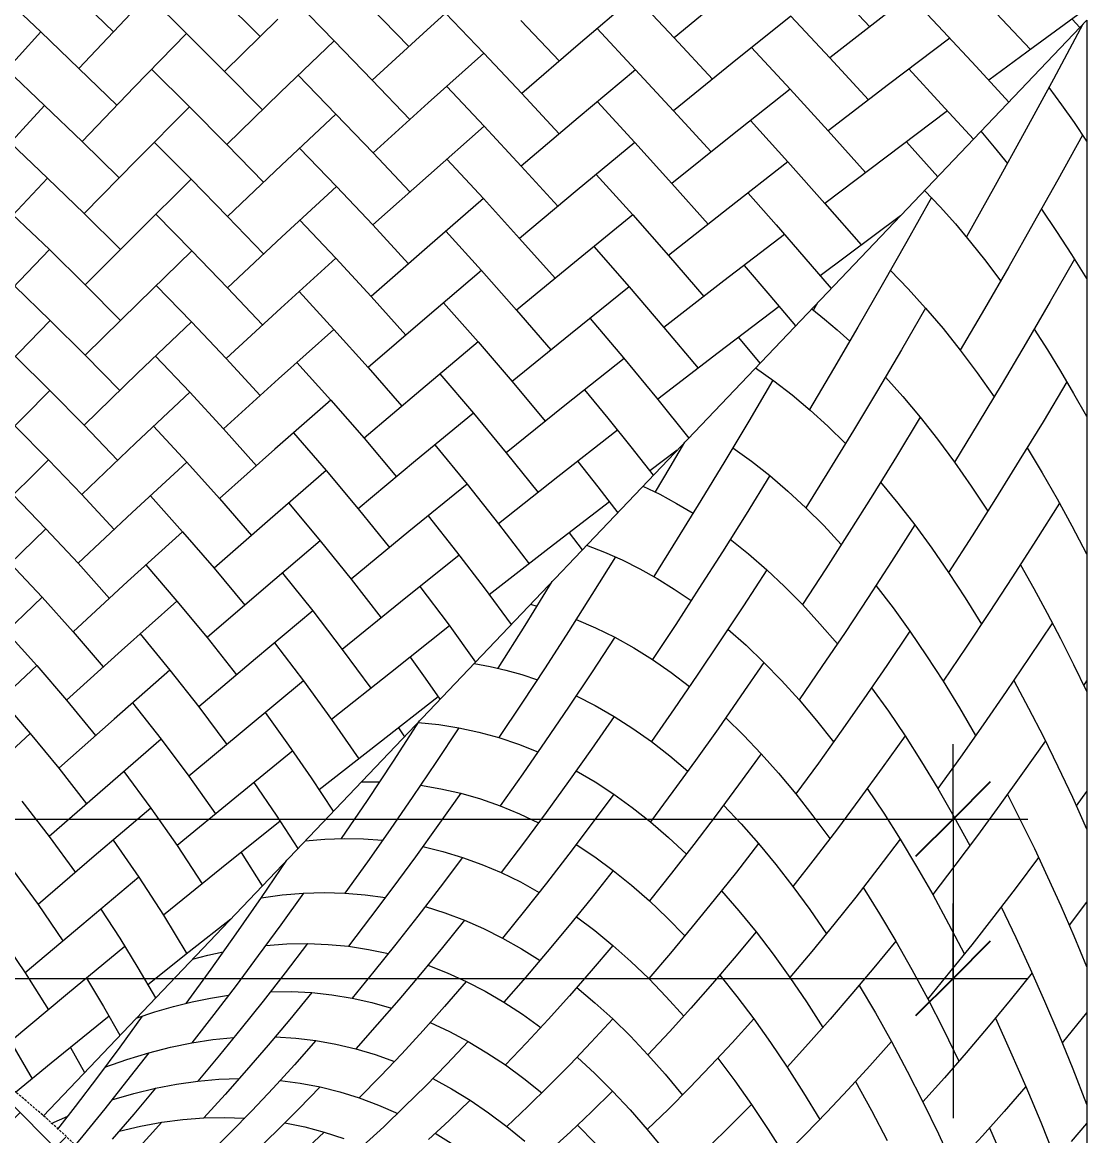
# Model space of a CAD drawing. Header units: millimetres. Extents: x -44638 to 64413, y -26305 to 6660.
# Drawn here: x -1102 to 1032, y -549 to 1683 of the extents above; entities that cross this region are included whole.
import ezdxf

# ---------------------------------------------------------------- set-up
doc = ezdxf.new("R2010")
doc.units = ezdxf.units.MM
doc.linetypes.add('Demolished', pattern=[7.14375, 4.7625, -2.38125])
for name, color, linetype, lineweight in [('A-ANNO-DIMS', 211, 'Continuous', 5), ('A-ANNO-DIMS-100', 211, 'Continuous', 5), ('A-FLOR', 192, 'Continuous', 9), ('A-FLOR-PATT', 8, 'Continuous', 9)]:
    doc.layers.add(name, color=color, linetype=linetype, lineweight=lineweight)
doc.styles.add('Arial_2', font='arial.ttf', dxfattribs={"width": 0.9, "height": 120})
doc.dimstyles.new('SVA_-_1_2mm_Arial', dxfattribs={"dimscale": 304.8, "dimtxt": 122.431128, "dimasz": 0.492126, "dimexe": 0.492126, "dimexo": 0.0625, "dimgap": 0.246063, "dimtad": 1, "dimdec": 0, "dimrnd": 5, "dimzin": 0, "dimdsep": 46, "dimtxsty": 'Arial_2', "dimblk1": 'OBLIQUE', "dimblk2": 'OBLIQUE', "dimsah": 1, "dimcen": 0.09, "dimdle": 0.492126, "dimazin": 0, "dimtfac": 1, "dimtdec": 4, "dimtix": 1, "dimtmove": 0, "dimatfit": 3, "dimfxl": 1.968504, "dimfxlon": 1, "dimtvp": 1, "dimtfill": 1, "dimtolj": 1, "dimtzin": 0, "dimarcsym": 2})

# ---------------------------------------------------------------- blocks, each defined once
blk = doc.blocks.new('FP_15-DEMOLITION - EXISTING GROUND STOREY PLAN')
at = {"layer": 'A-FLOR-PATT', "color": 53, "lineweight": 5}
for p, q in [((-179.8, 1768.7), (-290.3, 1668.2)), ((321.2, 1748), (205.1, 1652.3)), ((518.3, 1758.6), (597.6, 1674.1)), ((-1142.1, 1737.8), (-1064.8, 1664.2)), ((-996.4, 1739.2), (-919.1, 1664.1)), ((-849.7, 1737.3), (-772.5, 1660.9)), ((-702.1, 1732.4), (-624.9, 1654.7)), ((-553.6, 1724.7), (-476.5, 1645.9)), ((127, 1735.3), (13, 1638)), ((127, 1735.3), (205.1, 1652.3)), ((678.1, 1736.4), (744.9, 1665.4)), ((-884.4, 1700.8), (-988.2, 1590.5)), ((-404.1, 1714.4), (-327, 1634.6)), ((-253.5, 1701.8), (-176.5, 1621)), ((637.8, 1705.3), (517.5, 1611.7)), ((839.7, 1713.4), (919.5, 1628.4)), ((1014.4, 1698), (925.1, 1632.5)), ((-589.3, 1689.7), (-696, 1584.5)), ((-101.9, 1687.1), (-24.8, 1605.5)), ((439.2, 1695.7), (321.3, 1601)), ((439.2, 1695.7), (517.5, 1611.7)), ((1003.2, 1689.8), (1018.9, 1673.1)), ((-1064.8, 1664.2), (-1167.1, 1550.8)), ((-1064.8, 1664.2), (-988.2, 1590.5)), ((-772.5, 1660.9), (-877.5, 1553)), ((-772.5, 1660.9), (-696, 1584.5)), ((-290.3, 1668.2), (-400.2, 1567.1)), ((50.9, 1670.5), (128, 1588.2)), ((205.1, 1652.3), (282.1, 1569.3)), ((744.9, 1665.4), (810.9, 1594.4)), ((-476.5, 1645.9), (-584.5, 1542.5)), ((-476.5, 1645.9), (-400.2, 1567.1)), ((13, 1638), (-100.3, 1540.3)), ((360.5, 1632.6), (437.7, 1549.1)), ((757.7, 1651.6), (635.3, 1558.7)), ((925.1, 1632.5), (836.3, 1567)), ((-176.5, 1621), (-287.8, 1521.5)), ((-176.5, 1621), (-100.3, 1540.3)), ((517.5, 1611.7), (594.8, 1527.7)), ((-1133, 1588.7), (-1057.1, 1516.5)), ((-988.2, 1590.5), (-912.4, 1516.8)), ((-842.6, 1589), (-766.8, 1513.8)), ((128, 1588.2), (13.1, 1491.7)), ((128, 1588.2), (204.1, 1505.8)), ((321.3, 1601), (204.1, 1505.8)), ((676, 1589.7), (740.9, 1519.2)), ((810.9, 1594.4), (876.4, 1523.4)), ((-696, 1584.5), (-620.4, 1507.9)), ((-548.6, 1577.1), (-473, 1499.3)), ((-400.2, 1567.1), (-324.8, 1488.1)), ((-877.5, 1553), (-982, 1444.1)), ((-584.5, 1542.5), (-691.9, 1438.4)), ((-250.8, 1554.7), (-175.5, 1474.8)), ((437.7, 1549.1), (318.7, 1454.9)), ((437.7, 1549.1), (513.9, 1465.5)), ((635.3, 1558.7), (513.9, 1465.5)), ((-287.8, 1521.5), (-398.5, 1421.3)), ((-100.3, 1540.3), (-25.1, 1459.4)), ((51.3, 1523.9), (126.4, 1442.2)), ((740.9, 1519.2), (805.1, 1448.6)), ((-1057.1, 1516.5), (-1160, 1404.7)), ((-1057.1, 1516.5), (-982, 1444.1)), ((-766.8, 1513.8), (-872.6, 1407.1)), ((-766.8, 1513.8), (-691.9, 1438.4)), ((-473, 1499.3), (-581.9, 1397)), ((-473, 1499.3), (-398.5, 1421.3)), ((204.1, 1505.8), (279.2, 1423.4)), ((753.5, 1505.4), (630, 1412.8)), ((-175.5, 1474.8), (-287.6, 1376.1)), ((-175.5, 1474.8), (-101.2, 1394.7)), ((13.1, 1491.7), (-101.2, 1394.7)), ((358.3, 1486.3), (433.4, 1403.2)), ((318.7, 1454.9), (200.5, 1360.3)), ((513.9, 1465.5), (589, 1381.9)), ((-1125.8, 1442.1), (-1051.3, 1371)), ((-982, 1444.1), (-907.7, 1371.4)), ((-837.4, 1442.8), (-763.2, 1368.5)), ((-691.9, 1438.4), (-618, 1362.7)), ((-545.7, 1431.1), (-471.9, 1354.1)), ((126.4, 1442.2), (10.5, 1346.3)), ((126.4, 1442.2), (200.5, 1360.3)), ((671, 1443.7), (733.8, 1373.7)), ((-872.6, 1407.1), (-977.7, 1299.6)), ((-398.5, 1421.3), (-324.9, 1343.1)), ((-250.3, 1409), (-176.9, 1329.7)), ((630, 1412.8), (507.4, 1320)), ((-581.9, 1397), (-690, 1293.9)), ((-101.2, 1394.7), (-27.9, 1314.3)), ((433.4, 1403.2), (313.3, 1309.6)), ((433.4, 1403.2), (507.4, 1320)), ((-1051.3, 1371), (-1154.9, 1260.6)), ((-1051.3, 1371), (-977.7, 1299.6)), ((-763.2, 1368.5), (-869.7, 1263.1)), ((-763.2, 1368.5), (-690, 1293.9)), ((-287.6, 1376.1), (-399.1, 1276.8)), ((49.1, 1378.3), (122.2, 1297.1)), ((-471.9, 1354.1), (-581.5, 1252.8)), ((-471.9, 1354.1), (-399.1, 1276.8)), ((10.5, 1346.3), (-104.6, 1250)), ((200.5, 1360.3), (273.5, 1278.3)), ((353.3, 1340.8), (409.5, 1277.1)), ((-176.9, 1329.7), (-289.9, 1231.8)), ((-176.9, 1329.7), (-104.6, 1250)), ((507.4, 1320), (580.3, 1236.7)), ((-1120.5, 1297.5), (-1047.5, 1227.4)), ((-977.7, 1299.6), (-905.1, 1227.7)), ((-834.3, 1298.3), (-761.8, 1224.8)), ((122.2, 1297.1), (5.3, 1201.9)), ((122.2, 1297.1), (194.1, 1215.5)), ((313.3, 1309.6), (194.1, 1215.5)), ((658.9, 1295.1), (497.9, 1175)), ((-690, 1293.9), (-617.9, 1218.9)), ((-545, 1286.7), (-473.1, 1210.3)), ((-399.1, 1276.8), (-327.5, 1199.1)), ((409.5, 1277.1), (465.1, 1213.2)), ((-869.7, 1263.1), (-975.6, 1156.8)), ((-581.5, 1252.8), (-690.4, 1150.9)), ((-252.3, 1264.5), (-180.9, 1185.6)), ((426.2, 1258), (305.1, 1164.8)), ((-289.9, 1231.8), (-402.3, 1133.4)), ((-104.6, 1250), (-33.4, 1170)), ((44.2, 1233.6), (115.1, 1152.7)), ((-1047.5, 1227.4), (-1151.8, 1118.4)), ((-1047.5, 1227.4), (-975.6, 1156.8)), ((-761.8, 1224.8), (-869, 1120.6)), ((-761.8, 1224.8), (-690.4, 1150.9)), ((-473.1, 1210.3), (-583.5, 1110)), ((-473.1, 1210.3), (-402.3, 1133.4)), ((194.1, 1215.5), (264.9, 1133.7)), ((465.1, 1213.2), (519.9, 1149.2)), ((-180.9, 1185.6), (-294.9, 1088.5)), ((-180.9, 1185.6), (-110.7, 1106.3)), ((5.3, 1201.9), (-110.7, 1106.3)), ((345.3, 1195.9), (397.3, 1135.2)), ((305.1, 1164.8), (184.8, 1071.3)), ((-1117.1, 1154.8), (-1045.8, 1085.5)), ((-975.6, 1156.8), (-904.6, 1085.6)), ((-833.4, 1155.4), (-762.7, 1082.5)), ((-690.4, 1150.9), (-620.1, 1076.4)), ((-546.7, 1143.5), (-476.8, 1067.5)), ((115.1, 1152.7), (-2.7, 1058.1)), ((115.1, 1152.7), (184.8, 1071.3)), ((-869, 1120.6), (-975.6, 1015.5)), ((-402.3, 1133.4), (-332.7, 1056)), ((-257, 1120.9), (-187.7, 1042.3)), ((397.3, 1135.2), (448.6, 1074.3)), ((-583.5, 1110), (-693.2, 1009)), ((-110.7, 1106.3), (-41.8, 1026.4)), ((415.9, 1113.3), (293.7, 1020.5)), ((-1045.8, 1085.5), (-1150.8, 977.8)), ((-1045.8, 1085.5), (-975.6, 1015.5)), ((-762.7, 1082.5), (-870.6, 979.4)), ((-762.7, 1082.5), (-693.2, 1009)), ((-294.9, 1088.5), (-408.1, 990.9)), ((36.5, 1089.6), (103.9, 1010.2)), ((-476.8, 1067.5), (-588, 968.1)), ((-476.8, 1067.5), (-408.1, 990.9)), ((-2.7, 1058.1), (-119.8, 963.1)), ((184.8, 1071.3), (253.1, 989.5)), ((334.3, 1051.4), (377.3, 999.5)), ((-187.7, 1042.3), (-302.5, 945.9)), ((-187.7, 1042.3), (-119.8, 963.1)), ((-1115.9, 1013.8), (-1046.3, 945)), ((-975.6, 1015.5), (-906.5, 944.8)), ((-834.7, 1013.8), (-766, 941.4)), ((-693.2, 1009), (-624.9, 934.9)), ((105.1, 1008.8), (-13.8, 914.7)), ((103.9, 1010.2), (170, 930.2)), ((293.7, 1020.5), (172.3, 927.4)), ((-551, 1001.3), (-483.1, 925.6)), ((-408.1, 990.9), (-340.6, 913.7)), ((-870.6, 979.4), (-977.9, 875.5)), ((-588, 968.1), (-698.5, 868.2)), ((-264.3, 978.1), (-197.3, 899.5)), ((-119.8, 963.1), (-53.2, 883.3)), ((-1046.3, 945), (-1152, 838.6)), ((-1046.3, 945), (-977.9, 875.5)), ((-766, 941.4), (-874.7, 839.3)), ((-766, 941.4), (-698.5, 868.2)), ((-302.5, 945.9), (-416.6, 849.1)), ((25.8, 946.1), (72.4, 889.3)), ((-483.1, 925.6), (-595.1, 827.1)), ((-483.1, 925.6), (-416.6, 849.1)), ((170, 930.2), (234.7, 849.7)), ((-197.3, 899.5), (-313.1, 803.9)), ((-197.3, 899.5), (-131.8, 820.3)), ((-13.8, 914.7), (-131.8, 820.3)), ((-1116.8, 874.2), (-1049.1, 805.8)), ((-977.9, 875.5), (-910.7, 805.2)), ((-838.5, 873.4), (-771.8, 801.2)), ((72.4, 889.3), (118.3, 832.3)), ((-698.5, 868.2), (-632.3, 794.1)), ((-557.9, 860), (-492.2, 784.3)), ((-416.6, 849.1), (-351.5, 771.9)), ((91.9, 865.2), (-27.9, 771.6)), ((-874.7, 839.3), (-982.7, 736.6)), ((-595.1, 827.1), (-706.5, 728.1)), ((-274.6, 835.8), (-210, 757.2)), ((118.3, 832.3), (163.4, 774.9)), ((-1049.1, 805.8), (-1155.4, 700.7)), ((-1049.1, 805.8), (-982.7, 736.6)), ((-313.1, 803.9), (-428, 707.8)), ((-131.8, 820.3), (-67.7, 740.4)), ((211.3, 825.2), (156.6, 783.7)), ((-771.8, 801.2), (-881.2, 700.2)), ((-771.8, 801.2), (-706.5, 728.1)), ((-492.2, 784.3), (-605.1, 686.7)), ((-492.2, 784.3), (-428, 707.8)), ((11.9, 802.9), (52.3, 751.6)), ((-27.9, 771.6), (-147, 677.8)), ((-210, 757.2), (-326.7, 662.2)), ((-210, 757.2), (-147, 677.8)), ((52.3, 751.6), (92.1, 700)), ((-1120.1, 735.8), (-1054.4, 667.7)), ((-982.7, 736.6), (-917.6, 666.4)), ((-844.8, 733.9), (-780.3, 661.7)), ((-706.5, 728.1), (-642.5, 654)), ((-567.5, 719.3), (-504.3, 643.5)), ((75.5, 721.8), (-45.5, 628.7)), ((-881.2, 700.2), (-990, 598.5)), ((-428, 707.8), (-365.4, 630.5)), ((-287.9, 693.9), (-231.1, 621.8)), ((-605.1, 686.7), (-717.2, 588.5)), ((-147, 677.8), (-85.6, 597.6)), ((-1054.4, 667.7), (-1161.4, 563.8)), ((-1054.4, 667.7), (-990, 598.5)), ((-780.3, 661.7), (-890.5, 561.7)), ((-780.3, 661.7), (-717.2, 588.5)), ((-326.7, 662.2), (-442.6, 566.8)), ((-5.3, 659.7), (20.8, 625.2)), ((-504.3, 643.5), (-618, 546.7)), ((-504.3, 643.5), (-442.6, 566.8)), ((-45.5, 628.7), (-165.5, 535.4)), ((-225.9, 615.1), (-343.5, 520.7)), ((-231.1, 621.8), (-175.7, 549)), ((-1125.8, 598.5), (-1062.2, 530.4)), ((-990, 598.5), (-927.1, 528.2)), ((-853.8, 595.1), (-791.6, 522.8)), ((-717.2, 588.5), (-655.7, 514.3)), ((-890.5, 561.7), (-1000, 461.1)), ((-580.2, 579), (-519.4, 503)), ((-442.6, 566.8), (-382.5, 489.2)), ((-618, 546.7), (-731, 449.4)), ((-304.4, 552.2), (-247.9, 476.9)), ((-175.7, 549), (-121.8, 475.5)), ((-1062.2, 530.4), (-1169.9, 427.6)), ((-1062.2, 530.4), (-1000, 461.1)), ((-791.6, 522.8), (-902.6, 423.8)), ((-791.6, 522.8), (-731, 449.4)), ((-343.5, 520.7), (-460.3, 426)), ((-519.4, 503), (-634, 406.9)), ((-519.4, 503), (-460.3, 426)), ((-245.1, 473), (-363.7, 379.2)), ((-247.9, 476.9), (-193.1, 400.6)), ((-1134.1, 461.9), (-1072.7, 393.7)), ((-1000, 461.1), (-939.4, 390.6)), ((-865.7, 456.8), (-805.9, 384.2)), ((-731, 449.4), (-672, 374.8)), ((-595.9, 439), (-537.7, 362.6)), ((-460.3, 426), (-403, 347.9)), ((-902.6, 423.8), (-1012.9, 324.1)), ((-634, 406.9), (-747.8, 310.4)), ((-324.2, 410.5), (-294, 368.3)), ((-1072.7, 393.7), (-1181.1, 292)), ((-1072.7, 393.7), (-1012.9, 324.1)), ((-805.9, 384.2), (-917.7, 286.1)), ((-805.9, 384.2), (-747.8, 310.4)), ((-537.7, 362.6), (-653.2, 267.3)), ((-537.7, 362.6), (-481.5, 285.1)), ((-363.7, 379.2), (-481.5, 285.1)), ((-294, 368.3), (-264.4, 325.8)), ((-1145, 326), (-1086, 257.4)), ((-1012.9, 324.1), (-954.8, 253.3)), ((-880.5, 318.9), (-823.3, 245.9)), ((-267.8, 330.8), (-387.5, 237.5)), ((-747.8, 310.4), (-691.5, 235.4)), ((-614.8, 299.1), (-567.9, 234)), ((-917.7, 286.1), (-1028.7, 187.5)), ((-481.5, 285.1), (-427.1, 206.4)), ((-347.7, 268.7), (-335.7, 250.9)), ((-1086, 257.4), (-1195.2, 156.8)), ((-1086, 257.4), (-1028.7, 187.5)), ((-823.3, 245.9), (-935.9, 148.6)), ((-823.3, 245.9), (-767.9, 171.5)), ((-653.2, 267.3), (-767.9, 171.5)), ((-567.9, 234), (-522.3, 168.1)), ((-387.5, 237.5), (-506.2, 144)), ((-559.5, 222.2), (-675.9, 127.5)), ((-1028.7, 187.5), (-973.2, 116.1)), ((-898.4, 181.1), (-844, 107.5)), ((-767.9, 171.5), (-714.5, 95.9)), ((-637.2, 159.1), (-592.6, 93.2)), ((-522.3, 168.1), (-478.2, 101.2)), ((-935.9, 148.6), (-1047.7, 50.8)), ((-1102.4, 121.4), (-1047.7, 50.8)), ((-675.9, 127.5), (-791.5, 32.5)), ((-844, 107.5), (-957.4, 11)), ((-844, 107.5), (-791.5, 32.5)), ((-592.6, 93.2), (-549.5, 26.4)), ((-584.9, 81.5), (-702.2, -12.6)), ((-1047.7, 50.8), (-995, -21.2)), ((-919.7, 43.2), (-868.1, -31.1)), ((-791.5, 32.5), (-741.1, -44)), ((-957.4, 11), (-1070.1, -85.9)), ((-663.2, 18.8), (-620.8, -48.5)), ((-1121.9, -14.6), (-1070.1, -85.9)), ((-702.2, -12.6), (-818.7, -106.9)), ((-868.1, -31.1), (-982.4, -126.8)), ((-868.1, -31.1), (-818.7, -106.9)), ((-1070.1, -85.9), (-1020.3, -158.7)), ((-944.4, -94.8), (-906.4, -153.3)), ((-818.7, -106.9), (-771.6, -184.3)), ((-982.4, -126.8), (-1095.9, -222.8)), ((-683.9, -114.7), (-767, -180.7)), ((-693, -121.9), (-692.1, -123.3)), ((-1144.8, -150.7), (-1095.9, -222.8)), ((-906.4, -153.3), (-869.9, -212.7)), ((-895.9, -170), (-1011.1, -265)), ((-767, -180.7), (-849.8, -246.8)), ((-1095.9, -222.8), (-1049.3, -296.7)), ((-869.9, -212.7), (-834.7, -273)), ((-972.8, -233.3), (-938.7, -290.1)), ((-1011.1, -265), (-1125.4, -360.3)), ((-938.7, -290.1), (-906, -347.9)), ((-927.6, -309.5), (-1043.6, -403.7)), ((-1125.4, -360.3), (-1082.1, -435.2)), ((-1005, -372.3), (-977.3, -422.7)), ((-1043.6, -403.7), (-1115.5, -462.8))]:
    blk.add_line(p, q, dxfattribs=at)
blk = doc.blocks.new('FP_16-DEMOLITION - EXISTING GROUND STOREY PLAN')
at = {"layer": 'A-FLOR-PATT', "color": 53, "lineweight": 5}
for p, q in [((1024.4, 1679.2), (965.5, 1569.1)), ((965.5, 1569.1), (907, 1461.4)), ((956.5, 1552.5), (981.9, 1517.9)), ((981.9, 1517.9), (1007.1, 1482.1)), ((1007.1, 1482.1), (1032.1, 1445.1)), ((820.1, 1464.6), (846.9, 1433.1)), ((907, 1461.4), (848.8, 1356)), ((1024, 1457.2), (974.4, 1367.5)), ((846.9, 1433.1), (873.4, 1400.3)), ((974.4, 1367.5), (925.1, 1279.5)), ((707.2, 1346.1), (738.3, 1313.3)), ((848.8, 1356), (791.1, 1252.8)), ((720.9, 1331.9), (671.5, 1243.5)), ((738.3, 1313.3), (769.1, 1278.8)), ((941.5, 1308.7), (972, 1264)), ((769.1, 1278.8), (799.6, 1242.5)), ((925.1, 1279.5), (876.1, 1193.2)), ((972, 1264), (1002.2, 1217.6)), ((671.5, 1243.5), (622.4, 1156.8)), ((799.6, 1242.5), (829.9, 1204.5)), ((1008.2, 1208.1), (959.4, 1123.4)), ((1002.2, 1217.6), (1032.1, 1169.3)), ((638.7, 1185.5), (674.3, 1148.9)), ((876.1, 1193.2), (827.3, 1108.6)), ((829.9, 1204.5), (859.8, 1164.8)), ((622.4, 1156.8), (573.6, 1071.7)), ((674.3, 1148.9), (709.5, 1110.1)), ((492.3, 1120.5), (484.4, 1106.6)), ((959.4, 1123.4), (910.9, 1040.4)), ((481.4, 1109), (506.9, 1088.3)), ((709.5, 1110.1), (661, 1026.6)), ((709.5, 1110.1), (744.4, 1069)), ((827.3, 1108.6), (778.8, 1025.7)), ((506.9, 1088.3), (532.2, 1066.6)), ((573.6, 1071.7), (525, 988.4)), ((532.2, 1066.6), (557.3, 1043.8)), ((744.4, 1069), (778.8, 1025.7)), ((927, 1067.9), (953.7, 1026.4)), ((910.9, 1040.4), (862.7, 959.1)), ((661, 1026.6), (612.7, 944.9)), ((778.8, 1025.7), (812.9, 980.1)), ((953.7, 1026.4), (980, 983.5)), ((368.5, 990.5), (405.3, 964.4)), ((525, 988.4), (476.7, 906.7)), ((980, 983.5), (1006.2, 939.2)), ((403.2, 966), (354.9, 883.8)), ((405.3, 964.4), (441.7, 936.2)), ((628.7, 971.9), (663.9, 932.7)), ((812.9, 980.1), (846.6, 932.4)), ((992.8, 962.1), (944.8, 882.4)), ((612.7, 944.9), (564.6, 864.8)), ((862.7, 959.1), (814.7, 879.4)), ((1006.2, 939.2), (1032.1, 893.4)), ((441.7, 936.2), (477.7, 905.8)), ((663.9, 932.7), (698.6, 891.2)), ((477.7, 905.8), (513.4, 873.3)), ((354.9, 883.8), (306.8, 803.4)), ((513.4, 873.3), (548.7, 838.5)), ((698.6, 891.2), (650.8, 812.7)), ((698.6, 891.2), (733, 847.4)), ((814.7, 879.4), (767, 801.5)), ((944.8, 882.4), (897.1, 804.3)), ((564.6, 864.8), (516.9, 786.4)), ((226.3, 841.1), (196.6, 791.1)), ((322.8, 830), (360.1, 803.3)), ((733, 847.4), (767, 801.5)), ((913, 830.2), (943.2, 779.9)), ((650.8, 812.7), (603.3, 735.9)), ((897.1, 804.3), (849.7, 728)), ((196.6, 791.1), (167, 741.7)), ((306.8, 803.4), (259, 724.6)), ((360.1, 803.3), (396.9, 774.4)), ((516.9, 786.4), (469.4, 709.8)), ((767, 801.5), (800.6, 753.3)), ((396.9, 774.4), (349.3, 697.2)), ((396.9, 774.4), (433.3, 743.2)), ((619.1, 761.3), (653.8, 719.4)), ((943.2, 779.9), (973.2, 727.7)), ((142.7, 753.4), (176.5, 736.9)), ((176.5, 736.9), (210, 718.7)), ((433.3, 743.2), (469.4, 709.8)), ((800.6, 753.3), (833.9, 702.9)), ((210, 718.7), (243.2, 698.7)), ((259, 724.6), (211.5, 647.5)), ((603.3, 735.9), (556.1, 660.8)), ((653.8, 719.4), (688.1, 675.3)), ((849.7, 728), (802.5, 653.3)), ((977.9, 719.1), (930.7, 644.4)), ((973.2, 727.7), (1002.8, 673.6)), ((349.3, 697.2), (302.1, 621.7)), ((469.4, 709.8), (505.1, 674.1)), ((505.1, 674.1), (540.4, 636.2)), ((688.1, 675.3), (641.1, 601.8)), ((688.1, 675.3), (722, 628.9)), ((1002.8, 673.6), (1032.1, 617.6)), ((211.5, 647.5), (164.3, 572.1)), ((556.1, 660.8), (509.1, 587.4)), ((802.5, 653.3), (755.6, 580.3)), ((29.8, 634.8), (65.6, 621)), ((317.8, 646.7), (354.5, 617.3)), ((722, 628.9), (755.6, 580.3)), ((930.7, 644.4), (883.8, 571.3)), ((87.5, 611.5), (40.2, 535.7)), ((65.6, 621), (101, 605.3)), ((101, 605.3), (136.1, 587.7)), ((302.1, 621.7), (255, 547.9)), ((354.5, 617.3), (390.9, 585.7)), ((136.1, 587.7), (170.9, 568.2)), ((390.9, 585.7), (344.1, 513.4)), ((390.9, 585.7), (426.8, 551.8)), ((509.1, 587.4), (462.4, 515.7)), ((641.1, 601.8), (594.3, 529.9)), ((899.4, 595.5), (926.4, 547.8)), ((-39.8, 561.8), (-94.3, 473.9)), ((170.9, 568.2), (205.3, 546.9)), ((755.6, 580.3), (788.8, 529.5)), ((883.8, 571.3), (837.1, 499.9)), ((205.3, 546.9), (239.4, 523.7)), ((255, 547.9), (208.3, 475.8)), ((426.8, 551.8), (462.4, 515.7)), ((609.9, 553.7), (644.1, 509.1)), ((926.4, 547.8), (953.2, 498.7)), ((-83.1, 516.3), (-70.1, 512.8)), ((40.2, 535.7), (-6.8, 461.5)), ((462.4, 515.7), (497.6, 477.3)), ((594.3, 529.9), (547.9, 459.8)), ((788.8, 529.5), (821.6, 476.4)), ((344.1, 513.4), (297.6, 442.9)), ((644.1, 509.1), (677.9, 462.3)), ((837.1, 499.9), (790.7, 430.1)), ((953.2, 498.7), (979.8, 447.9)), ((-94.3, 473.9), (-148.6, 388.3)), ((8.8, 486), (47.7, 469.2)), ((47.7, 469.2), (86.1, 450.2)), ((208.3, 475.8), (161.8, 405.3)), ((497.6, 477.3), (532.4, 436.8)), ((963.5, 479.2), (917.1, 409.4)), ((-6.8, 461.5), (-53.6, 388.9)), ((86.1, 450.2), (39.6, 379.2)), ((86.1, 450.2), (124.2, 428.9)), ((313, 466.2), (349.3, 434.1)), ((547.9, 459.8), (501.6, 391.3)), ((677.9, 462.3), (631.7, 393.7)), ((677.9, 462.3), (711.4, 413.3)), ((979.8, 447.9), (1006.1, 395.7)), ((124.2, 428.9), (161.8, 405.3)), ((297.6, 442.9), (251.3, 374)), ((349.3, 434.1), (385.1, 399.8)), ((790.7, 430.1), (744.5, 362.1)), ((161.8, 405.3), (199.1, 379.5)), ((711.4, 413.3), (744.5, 362.1)), ((917.1, 409.4), (870.9, 341.2)), ((-196, 397.7), (-163.9, 391.7)), ((-163.9, 391.7), (-132, 384.3)), ((-132, 384.3), (-100.4, 375.4)), ((-53.6, 388.9), (-100.1, 318.1)), ((385.1, 399.8), (339.1, 332.5)), ((385.1, 399.8), (420.6, 363.3)), ((501.6, 391.3), (455.7, 324.5)), ((631.7, 393.7), (585.7, 326.9)), ((1006.1, 395.7), (1032.1, 341.8)), ((-100.4, 375.4), (-69.1, 365.1)), ((39.6, 379.2), (-6.7, 310)), ((199.1, 379.5), (236, 351.4)), ((251.3, 374), (205.3, 306.8)), ((420.6, 363.3), (455.7, 324.5)), ((744.5, 362.1), (777.3, 308.6)), ((886.3, 363.8), (916, 308.1)), ((1032.1, 362.9), (1026.3, 354.2)), ((601, 349), (634.7, 301.7)), ((870.9, 341.2), (825, 274.8)), ((-100.1, 318.1), (-146.3, 249)), ((8.7, 332.9), (47, 313.4)), ((47, 313.4), (84.9, 291.6)), ((339.1, 332.5), (293.3, 266.9)), ((455.7, 324.5), (490.4, 283.5)), ((585.7, 326.9), (540, 261.6)), ((-6.7, 310), (-52.7, 242.4)), ((84.9, 291.6), (39.2, 225.6)), ((84.9, 291.6), (122.5, 267.6)), ((205.3, 306.8), (159.6, 241.3)), ((634.7, 301.7), (668.1, 252.3)), ((777.3, 308.6), (809.7, 253)), ((916, 308.1), (945.5, 250.4)), ((-305.8, 282.4), (-358.3, 201.6)), ((-307.9, 279.1), (-266.9, 275)), ((-226.3, 268.6), (-272.6, 199)), ((-266.9, 275), (-226.3, 268.6)), ((-226.3, 268.6), (-186.1, 259.9)), ((308.6, 288.6), (344.3, 253.8)), ((490.4, 283.5), (524.8, 240.3)), ((825, 274.8), (779.3, 209.9)), ((-186.1, 259.9), (-146.3, 249)), ((-146.3, 249), (-106.9, 235.7)), ((122.5, 267.6), (159.6, 241.3)), ((293.3, 266.9), (247.8, 203)), ((344.3, 253.8), (379.7, 216.8)), ((540, 261.6), (494.5, 198.1)), ((668.1, 252.3), (622.6, 188.7)), ((668.1, 252.3), (701.2, 200.6)), ((945.5, 250.4), (974.7, 190.9)), ((-106.9, 235.7), (-68, 220.2)), ((-52.7, 242.4), (-98.4, 176.5)), ((39.2, 225.6), (-6.4, 161.3)), ((159.6, 241.3), (196.4, 212.8)), ((949.6, 242.3), (903.9, 177.4)), ((-358.3, 201.6), (-410.4, 123)), ((196.4, 212.8), (232.7, 182)), ((247.8, 203), (202.6, 140.7)), ((379.7, 216.8), (334.4, 154.5)), ((379.7, 216.8), (414.7, 177.6)), ((779.3, 209.9), (733.9, 146.8)), ((-272.6, 199), (-318.6, 131)), ((8.8, 182.5), (46.6, 160.3)), ((494.5, 198.1), (449.3, 136.2)), ((622.6, 188.7), (577.4, 126.7)), ((701.2, 200.6), (733.9, 146.8)), ((974.7, 190.9), (1003.6, 129.4)), ((-421.8, 160.6), (-385.4, 160.5)), ((-98.4, 176.5), (-143.9, 112.3)), ((-6.4, 161.3), (-51.6, 98.6)), ((46.6, 160.3), (84, 135.8)), ((414.7, 177.6), (449.3, 136.2)), ((903.9, 177.4), (858.4, 114.2)), ((-303.3, 153.5), (-262.8, 146.6)), ((-222.8, 137.4), (-268.3, 72.7)), ((-262.8, 146.6), (-222.8, 137.4)), ((-222.8, 137.4), (-183.1, 126)), ((84, 135.8), (38.9, 74.7)), ((84, 135.8), (121, 109)), ((202.6, 140.7), (157.6, 80.1)), ((334.4, 154.5), (289.4, 93.8)), ((449.3, 136.2), (483.6, 92.5)), ((592.4, 147.2), (625.7, 97.3)), ((733.9, 146.8), (766.2, 90.7)), ((873.5, 135.1), (900.6, 81.7)), ((1032.1, 141), (1011.5, 112.1)), ((-410.4, 123), (-462.2, 46.5)), ((-318.6, 131), (-364.3, 64.8)), ((-183.1, 126), (-143.9, 112.3)), ((-143.9, 112.3), (-105.1, 96.3)), ((304.3, 113.8), (339.6, 76.4)), ((577.4, 126.7), (532.4, 66.4)), ((858.4, 114.2), (813.2, 52.6)), ((1003.6, 129.4), (1032.1, 66)), ((-105.1, 96.3), (-66.6, 78.1)), ((-51.6, 98.6), (-96.6, 37.6)), ((121, 109), (157.6, 80.1)), ((289.4, 93.8), (244.6, 34.7)), ((483.6, 92.5), (517.5, 46.6)), ((625.7, 97.3), (658.7, 45.2)), ((766.2, 90.7), (798.2, 32.5)), ((-268.3, 72.7), (-313.6, 9.7)), ((38.9, 74.7), (-5.9, 15.3)), ((157.6, 80.1), (193.8, 48.9)), ((339.6, 76.4), (374.5, 36.7)), ((900.6, 81.7), (927.4, 26.6)), ((-534.6, 42.1), (-495.3, 45.3)), ((-495.3, 45.3), (-456.4, 46.5)), ((-456.4, 46.5), (-417.8, 45.8)), ((-417.8, 45.8), (-379.5, 43.1)), ((-364.3, 64.8), (-409.8, 0.2)), ((193.8, 48.9), (229.7, 15.4)), ((532.4, 66.4), (487.7, 7.7)), ((658.7, 45.2), (613.9, -13.5)), ((658.7, 45.2), (691.3, -9.1)), ((813.2, 52.6), (768.3, -7.3)), ((-298.5, 30.5), (-258.6, 20.9)), ((-96.6, 37.6), (-141.4, -21.7)), ((9, 34.9), (46.3, 9.9)), ((244.6, 34.7), (200.1, -22.6)), ((374.5, 36.7), (329.9, -20.7)), ((374.5, 36.7), (409, -5.2)), ((927.4, 26.6), (953.9, -30.1)), ((-571.8, 3), (-622.9, -71.8)), ((-409.8, 0.2), (-455, -62.7)), ((-313.6, 9.7), (-358.6, -51.6)), ((-219.1, 8.9), (-263.9, -50.8)), ((-258.6, 20.9), (-219.1, 8.9)), ((-219.1, 8.9), (-180.1, -5.3)), ((-5.9, 15.3), (-50.4, -42.5)), ((46.3, 9.9), (83.2, -17.3)), ((487.7, 7.7), (443.2, -49.3)), ((936, 8.4), (891, -51.6)), ((-180.1, -5.3), (-141.4, -21.7)), ((-141.4, -21.7), (-103.1, -40.4)), ((83.2, -17.3), (38.9, -73.4)), ((83.2, -17.3), (119.7, -46.7)), ((329.9, -20.7), (285.6, -76.5)), ((409, -5.2), (443.2, -49.3)), ((613.9, -13.5), (569.4, -70.6)), ((691.3, -9.1), (723.6, -65.5)), ((768.3, -7.3), (723.6, -65.5)), ((-103.1, -40.4), (-65.2, -61.3)), ((-50.4, -42.5), (-94.7, -98.6)), ((200.1, -22.6), (155.8, -78.4)), ((953.9, -30.1), (980.2, -88.3)), ((-623.1, -72.1), (-580.4, -66.4)), ((-538.2, -62.9), (-583.5, -126.2)), ((-580.4, -66.4), (-538.2, -62.9)), ((-538.2, -62.9), (-496.4, -61.7)), ((-496.4, -61.7), (-455, -62.7)), ((-455, -62.7), (-414.1, -66.1)), ((-414.1, -66.1), (-373.5, -71.7)), ((-358.6, -51.6), (-403.3, -111.3)), ((-263.9, -50.8), (-308.5, -109)), ((119.7, -46.7), (155.8, -78.4)), ((300.4, -58.1), (335.1, -98.2)), ((443.2, -49.3), (477, -95.6)), ((584.2, -51.7), (617.1, -104.2)), ((723.6, -65.5), (755.5, -124.2)), ((891, -51.6), (846.3, -109.9)), ((-622.9, -71.8), (-673.6, -144.6)), ((38.9, -73.4), (-5.2, -128)), ((155.8, -78.4), (191.5, -112.2)), ((285.6, -76.5), (241.6, -130.7)), ((569.4, -70.6), (525.1, -126)), ((980.2, -88.3), (1006.3, -148.3)), ((1032.2, -80.8), (997.2, -127)), ((-403.3, -111.3), (-447.8, -169.3)), ((-308.5, -109), (-352.8, -165.4)), ((-293.7, -89.8), (-254.3, -102.2)), ((-254.3, -102.2), (-215.4, -116.9)), ((-94.7, -98.6), (-138.7, -153)), ((9.4, -110), (46.2, -137.6)), ((335.1, -98.2), (369.5, -140.6)), ((477, -95.6), (510.4, -144.1)), ((617.1, -104.2), (649.6, -158.9)), ((846.3, -109.9), (801.8, -166.5)), ((861.2, -90.6), (890.4, -151.6)), ((-583.5, -126.2), (-628.5, -187.9)), ((-215.4, -116.9), (-259.5, -171.8)), ((-215.4, -116.9), (-176.9, -133.8)), ((-176.9, -133.8), (-138.7, -153)), ((-5.2, -128), (-49.1, -180.8)), ((191.5, -112.2), (226.9, -148.4)), ((241.6, -130.7), (197.7, -183.2)), ((525.1, -126), (481.1, -179.7)), ((755.5, -124.2), (787.1, -185.1)), ((-673.6, -144.6), (-723.9, -215.3)), ((-138.7, -153), (-101, -174.4)), ((46.2, -137.6), (82.5, -167.5)), ((369.5, -140.6), (325.7, -193.1)), ((369.5, -140.6), (403.6, -185.1)), ((890.4, -151.6), (919.3, -214.5)), ((1006.3, -148.3), (1032.2, -209.8)), ((-613.5, -167.5), (-571.5, -164.6)), ((-529.8, -163.9), (-574.4, -222.3)), ((-571.5, -164.6), (-529.8, -163.9)), ((-529.8, -163.9), (-488.6, -165.5)), ((-488.6, -165.5), (-447.8, -169.3)), ((-447.8, -169.3), (-407.4, -175.5)), ((-407.4, -175.5), (-367.5, -183.8)), ((-352.8, -165.4), (-396.8, -220.2)), ((-259.5, -171.8), (-303.3, -225)), ((-101, -174.4), (-63.6, -198.1)), ((82.5, -167.5), (38.9, -218.8)), ((82.5, -167.5), (118.5, -199.6)), ((649.6, -158.9), (605.5, -212.8)), ((649.6, -158.9), (681.8, -215.8)), ((801.8, -166.5), (757.6, -221.6)), ((-760.4, -195), (-729.6, -187.1)), ((-729.6, -187.1), (-698.9, -180.3)), ((-628.5, -187.9), (-673.2, -247.9)), ((-49.1, -180.8), (-92.6, -232)), ((118.5, -199.6), (154.2, -234)), ((197.7, -183.2), (154.2, -234)), ((325.7, -193.1), (282.1, -244)), ((403.6, -185.1), (437.3, -231.8)), ((481.1, -179.7), (437.3, -231.8)), ((-723.9, -215.3), (-773.9, -283.9)), ((-574.4, -222.3), (-618.6, -279.1)), ((-396.8, -220.2), (-440.6, -273.3)), ((-288.7, -207.4), (-249.9, -222.6)), ((-249.9, -222.6), (-211.6, -240)), ((38.9, -218.8), (-4.5, -268.5)), ((605.5, -212.8), (561.7, -264.9)), ((681.8, -215.8), (713.6, -274.9)), ((757.6, -221.6), (713.6, -274.9)), ((922.9, -222.5), (878.6, -277.6)), ((919.3, -214.5), (947.9, -279.4)), ((-303.3, -225), (-346.9, -276.5)), ((-211.6, -240), (-254.9, -290)), ((-211.6, -240), (-173.6, -259.7)), ((-92.6, -232), (-136, -281.6)), ((154.2, -234), (189.4, -270.6)), ((282.1, -244), (238.7, -293.3)), ((296.6, -227.3), (330.9, -270)), ((437.3, -231.8), (470.6, -280.8)), ((-724.5, -273.4), (-688.1, -267.6)), ((-673.2, -247.9), (-717.7, -306.3)), ((-603.9, -260.4), (-562.4, -260.2)), ((-521.4, -262.3), (-565.2, -315.9)), ((-562.4, -260.2), (-521.4, -262.3)), ((-521.4, -262.3), (-480.8, -266.7)), ((-480.8, -266.7), (-440.6, -273.3)), ((-173.6, -259.7), (-136, -281.6)), ((10, -252.1), (46.2, -282.5)), ((561.7, -264.9), (518.1, -315.5)), ((576.3, -247.7), (608.7, -302.9)), ((-835.7, -301), (-798.3, -290.1)), ((-798.3, -290.1), (-761.2, -280.9)), ((-761.2, -280.9), (-724.5, -273.4)), ((-618.6, -279.1), (-662.6, -334.2)), ((-440.6, -273.3), (-400.8, -282.2)), ((-400.8, -282.2), (-361.3, -293.3)), ((-346.9, -276.5), (-390.2, -326.4)), ((-254.9, -290), (-298.1, -338.3)), ((-136, -281.6), (-98.8, -305.7)), ((-4.5, -268.5), (-47.6, -316.4)), ((46.2, -282.5), (82.1, -315)), ((189.4, -270.6), (224.3, -309.4)), ((330.9, -270), (364.8, -315)), ((470.6, -280.8), (503.6, -331.9)), ((713.6, -274.9), (745.1, -336.2)), ((878.6, -277.6), (834.6, -331)), ((947.9, -279.4), (976.3, -346.2)), ((-861.5, -309.4), (-906.5, -371.5)), ((-873.3, -313.5), (-835.7, -301)), ((-717.7, -306.3), (-761.9, -363)), ((-98.8, -305.7), (-61.9, -332.1)), ((238.7, -293.3), (195.6, -340.9)), ((608.7, -302.9), (640.8, -360.2)), ((1032.2, -302.6), (983.3, -363.1)), ((-662.6, -334.2), (-706.4, -387.7)), ((-565.2, -315.9), (-608.8, -367.8)), ((-390.2, -326.4), (-433.3, -374.7)), ((-283.7, -322.4), (-245.5, -340.3)), ((-47.6, -316.4), (-90.5, -362.8)), ((82.1, -315), (39.1, -361.5)), ((82.1, -315), (117.5, -349.8)), ((364.8, -315), (321.6, -362.7)), ((364.8, -315), (398.4, -362.2)), ((518.1, -315.5), (474.8, -364.3)), ((834.6, -331), (790.8, -382.8)), ((849.3, -313.4), (879.9, -380.8)), ((-761.9, -363), (-719.4, -356.5)), ((-719.4, -356.5), (-677.3, -352.3)), ((-594.3, -350.7), (-553.4, -353.3)), ((-553.4, -353.3), (-513, -358.1)), ((-298.1, -338.3), (-341, -385)), ((-245.5, -340.3), (-207.7, -360.4)), ((117.5, -349.8), (152.7, -386.9)), ((195.6, -340.9), (152.7, -386.9)), ((745.1, -336.2), (776.3, -399.7)), ((976.3, -346.2), (1004.4, -414.9)), ((-906.5, -371.5), (-951.2, -431.8)), ((-848.3, -382.8), (-804.9, -371.7)), ((-804.9, -371.7), (-761.9, -363)), ((-608.8, -367.8), (-652.1, -418)), ((-513, -358.1), (-556.1, -406.8)), ((-513, -358.1), (-472.9, -365.3)), ((-472.9, -365.3), (-433.3, -374.7)), ((-433.3, -374.7), (-394.1, -386.3)), ((-207.7, -360.4), (-250.4, -405.6)), ((-207.7, -360.4), (-170.2, -382.8)), ((-90.5, -362.8), (-133.2, -407.4)), ((39.1, -361.5), (-3.6, -406.2)), ((321.6, -362.7), (278.7, -408.7)), ((398.4, -362.2), (431.6, -411.6)), ((474.8, -364.3), (431.6, -411.6)), ((640.8, -360.2), (597.4, -409.1)), ((640.8, -360.2), (672.5, -419.7)), ((-936.4, -411.9), (-892.1, -396.2)), ((-848.3, -382.8), (-892.5, -439.9)), ((-892.1, -396.2), (-848.3, -382.8)), ((-706.4, -387.7), (-749.9, -439.5)), ((-394.1, -386.3), (-355.2, -400.2)), ((-341, -385), (-383.6, -430)), ((-170.2, -382.8), (-133.2, -407.4)), ((10.6, -391.5), (46.3, -424.5)), ((152.7, -386.9), (187.4, -426.1)), ((293, -393.6), (326.8, -439)), ((790.8, -382.8), (747.3, -432.9)), ((879.9, -380.8), (910.2, -450.4)), ((-652.1, -418), (-695.2, -466.6)), ((-556.1, -406.8), (-599, -453.8)), ((-250.4, -405.6), (-292.8, -449.1)), ((-133.2, -407.4), (-96.5, -434.3)), ((-3.6, -406.2), (-46.1, -449.3)), ((278.7, -408.7), (236, -453.1)), ((431.6, -411.6), (464.5, -463.1)), ((597.4, -409.1), (554.3, -456.4)), ((672.5, -419.7), (704, -481.4)), ((1004.4, -414.9), (1032.2, -485.6)), ((-951.2, -431.8), (-995.7, -490.5)), ((-892.5, -439.9), (-936.5, -495.4)), ((-835, -453.7), (-792.3, -445.5)), ((-792.3, -445.5), (-749.9, -439.5)), ((-749.9, -439.5), (-708, -435.8)), ((-708, -435.8), (-666.5, -434.4)), ((-584.7, -438.4), (-544.4, -443.7)), ((-544.4, -443.7), (-504.6, -451.4)), ((-383.6, -430), (-426, -473.4)), ((-278.7, -434.7), (-241, -455.4)), ((-96.5, -434.3), (-60.2, -463.3)), ((46.3, -424.5), (81.7, -459.8)), ((187.4, -426.1), (221.8, -467.6)), ((326.8, -439), (360.3, -486.6)), ((568.6, -440.8), (600.6, -498.6)), ((747.3, -432.9), (704, -481.4)), ((-921.9, -477.1), (-878.2, -464.3)), ((-835, -453.7), (-878.4, -505.7)), ((-878.2, -464.3), (-835, -453.7)), ((-695.2, -466.6), (-738, -513.5)), ((-599, -453.8), (-641.6, -499.2)), ((-504.6, -451.4), (-547, -495.2)), ((-504.6, -451.4), (-465.1, -461.3)), ((-465.1, -461.3), (-426, -473.4)), ((-292.8, -449.1), (-335.1, -490.9)), ((-241, -455.4), (-203.7, -478.2)), ((-46.1, -449.3), (-88.3, -490.8)), ((81.7, -459.8), (39.4, -501.4)), ((81.7, -459.8), (116.7, -497.3)), ((236, -453.1), (193.6, -495.9)), ((464.5, -463.1), (497.1, -516.9)), ((554.3, -456.4), (511.4, -502.1)), ((910.2, -450.4), (866.6, -500.6)), ((910.2, -450.4), (940.1, -522.2)), ((-995.7, -490.5), (-1031.2, -536.3)), ((-426, -473.4), (-387.4, -487.8)), ((-387.4, -487.8), (-349.1, -504.5)), ((-335.1, -490.9), (-377, -531.1)), ((-203.7, -478.2), (-245.8, -518.5)), ((-203.7, -478.2), (-166.8, -503.3)), ((-88.3, -490.8), (-130.3, -530.6)), ((360.3, -486.6), (317.8, -529.4)), ((360.3, -486.6), (393.4, -536.4)), ((704, -481.4), (735.1, -545.2)), ((-1044.1, -524.4), (-1010.5, -509.7)), ((-936.5, -495.4), (-980.2, -549.2)), ((-878.4, -505.7), (-921.4, -556)), ((-738, -513.5), (-696.7, -512.6)), ((-696.7, -512.6), (-655.7, -514)), ((-641.6, -499.2), (-684, -542.9)), ((-547, -495.2), (-589.2, -537.4)), ((-166.8, -503.3), (-130.3, -530.6)), ((39.4, -501.4), (-2.6, -541.3)), ((116.7, -497.3), (151.3, -537)), ((193.6, -495.9), (151.3, -537)), ((511.4, -502.1), (468.7, -546.1)), ((600.6, -498.6), (632.3, -558.5)), ((866.6, -500.6), (823.3, -549.1)), ((-907.5, -539.8), (-864.5, -529.8)), ((-821.9, -522.1), (-871.7, -577)), ((-864.5, -529.8), (-821.9, -522.1)), ((-821.9, -522.1), (-779.7, -516.7)), ((-779.7, -516.7), (-738, -513.5)), ((-575.2, -523.5), (-535.5, -531.6)), ((-535.5, -531.6), (-496.2, -542)), ((-377, -531.1), (-418.8, -569.6)), ((-245.8, -518.5), (-287.6, -557.1)), ((-130.3, -530.6), (-94.1, -560.2)), ((11.4, -528.2), (46.6, -563.9)), ((317.8, -529.4), (275.5, -570.6)), ((837.7, -533.1), (867.9, -603.1)), ((940.1, -522.2), (969.8, -596.1)), ((1032.2, -524.4), (1000.9, -560.7)), ((-980.2, -549.2), (-996.4, -568.5)), ((-684, -542.9), (-726.1, -585)), ((-589.2, -537.4), (-631.2, -577.9)), ((-496.2, -542), (-538, -581)), ((-496.2, -542), (-457.3, -554.7)), ((-273.7, -544.4), (-236.5, -567.8)), ((-2.6, -541.3), (-44.4, -579.5)), ((151.3, -537), (185.6, -578.9)), ((393.4, -536.4), (426.2, -588.4)), ((468.7, -546.1), (426.2, -588.4)), ((735.1, -545.2), (765.8, -611.3)), ((823.3, -549.1), (780.1, -596))]:
    blk.add_line(p, q, dxfattribs=at)
blk = doc.blocks.new('DIMBLOCK41-DEMOLITION - EXISTING GROUND STOREY PLAN')
at = {"layer": 'A-ANNO-DIMS-100'}
for p, q in [((-6797.6, -233.7), (-6797.6, -83.7)), ((764.4, -233.7), (764.4, -83.7)), ((-6797.6, -233.7), (914.4, -233.7)), ((-6797.6, -233.7), (-6797.6, -833.7)), ((764.4, -233.7), (764.4, -471.8))]:
    blk.add_line(p, q, dxfattribs=at)
at = {"layer": 'A-ANNO-DIMS-100', "lineweight": 25}
for p, q in [((-6797.6, -233.7), (-6722.6, -158.7)), ((764.4, -233.7), (839.4, -158.7)), ((-6797.6, -233.7), (-6872.6, -308.7)), ((764.4, -233.7), (689.4, -308.7))]:
    blk.add_line(p, q, dxfattribs=at)
at = {"layer": 'A-ANNO-DIMS-100', "color": 0, "insert": (-3182.3, -2.9), "char_height": 120, "width": 397.807, "attachment_point": 1, "line_spacing_factor": 0.941778, "style": 'Arial_2', "bg_fill": 3, "box_fill_scale": 1.25, "bg_fill_color": 256, "bg_fill_true_color": 13158600, "bg_fill_transparency": 0}
blk.add_mtext('7560', dxfattribs=at)
blk = doc.blocks.new('_Oblique')
at = {"color": 0, "linetype": 'ByBlock', "lineweight": -2}
blk.add_line((-0.5, -0.5), (0.5, 0.5), dxfattribs=at)
blk = doc.blocks.new('DIMBLOCK44-DEMOLITION - EXISTING GROUND STOREY PLAN')
at = {"layer": 'A-ANNO-DIMS-100'}
for p, q in [((-9967.6, 85.7), (-9967.6, 235.7)), ((764.4, 85.7), (764.4, 235.7)), ((-10117.6, 85.7), (914.4, 85.7)), ((-9967.6, 85.7), (-9967.6, -514.3)), ((764.4, 85.7), (764.4, -514.3))]:
    blk.add_line(p, q, dxfattribs=at)
at = {"layer": 'A-ANNO-DIMS-100', "lineweight": 25}
for p, q in [((-9967.6, 85.7), (-9892.6, 160.7)), ((764.4, 85.7), (839.4, 160.7)), ((-9967.6, 85.7), (-10042.6, 10.7)), ((764.4, 85.7), (689.4, 10.7))]:
    blk.add_line(p, q, dxfattribs=at)
at = {"layer": 'A-ANNO-DIMS-100', "color": 0, "insert": (-4808.8, 316.5), "char_height": 120, "width": 497.259, "attachment_point": 1, "line_spacing_factor": 0.941778, "style": 'Arial_2', "bg_fill": 3, "box_fill_scale": 1.25, "bg_fill_color": 256, "bg_fill_true_color": 13158600, "bg_fill_transparency": 0}
blk.add_mtext('10730', dxfattribs=at)

msp = doc.modelspace()

# ---------------------------------------------------------------- hatches: boundary and pattern name
at = {"layer": 'A-FLOR-PATT', "linetype": 'Demolished', "lineweight": 5}
h = msp.add_hatch(dxfattribs=at)
h.set_pattern_fill('FP_48', color=53, style=0, pattern_type=2)
h.set_pattern_definition([(225, (2570.61, 911.42), (1e-14, -141.4214), [300, -100]), (315, (2499.9, 840.71), (0, -141.4214), [300, -100])])
h.paths.add_polyline_path([(-385.1, -1812.7), (-386.1, -1811.8), (-434, -1811.8), (-476.6, -1655), (-519.4, -1527.4), (-583, -1374.4), (-644.7, -1248.2), (-682.8, -1180.7), (-567.8, -1183.8), (-567.8, -1166.2), (-607.5, -1083.5), (-684.1, -950.6), (-770.6, -823.9), (-866.3, -704.2), (-970.9, -592), (-1083.6, -488), (-1203.9, -392.9), (-1331, -307.1), (-1464.3, -231.2), (-1602.9, -165.6), (-1759.3, -106.6), (-1893, -66.7), (-2042.8, -33.9), (-2194.6, -12.6), (-2347.7, -2.8), (-2501, -4.7), (-4756.1, -4.7), (-4756.1, -1812.7), (-423.8, -1812.7)])

# ---------------------------------------------------------------- linework, layer by layer
at = {"layer": 'A-FLOR', "color": 9}
for p, q in [((-1059.9, -509.9), (1032.4, 1687.3)), ((1032.4, 1687.3), (1032.4, -1811.8))]:
    msp.add_line(p, q, dxfattribs=at)
at = {"layer": 'A-FLOR', "color": 254, "linetype": 'Demolished', "lineweight": 5}
msp.add_arc((-2400.2, -2028.8), 2026.6, 25.2081, 92.8527, dxfattribs=at)

# ---------------------------------------------------------------- block references
at = {"layer": 'A-FLOR', "color": 9}
for name in ['FP_15-DEMOLITION - EXISTING GROUND STOREY PLAN', 'FP_16-DEMOLITION - EXISTING GROUND STOREY PLAN']:
    msp.add_blockref(name, (0, 0), dxfattribs=at)

# ---------------------------------------------------------------- next in the draw order: dimensions: what is measured, and where the dimension line sits
at = {"layer": 'A-ANNO-DIMS'}
dim = msp.add_linear_dim(base=(764.4, -233.7), p1=(-6797.6, -833.7), p2=(764.4, -471.8), dimstyle='SVA_-_1_2mm_Arial', override={"dimpost": '<>', "dimfxl": 7570.656117}, dxfattribs=at)
dim.commit()
dim.dimension.update_dxf_attribs({"geometry": 'DIMBLOCK41-DEMOLITION - EXISTING GROUND STOREY PLAN', "text_midpoint": (-3016.6, -97.4)})

# ---------------------------------------------------------------- next in the draw order: dimensions: what is measured, and where the dimension line sits
dim = msp.add_linear_dim(base=(764.4, 85.7), p1=(-9967.6, -514.3), p2=(764.4, -514.3), dimstyle='SVA_-_1_2mm_Arial', override={"dimpost": '<>', "dimfxl": 10732}, dxfattribs=at)
dim.commit()
dim.dimension.update_dxf_attribs({"geometry": 'DIMBLOCK44-DEMOLITION - EXISTING GROUND STOREY PLAN', "text_midpoint": (-4601.6, 222)})

doc.saveas('drawing.dxf')
